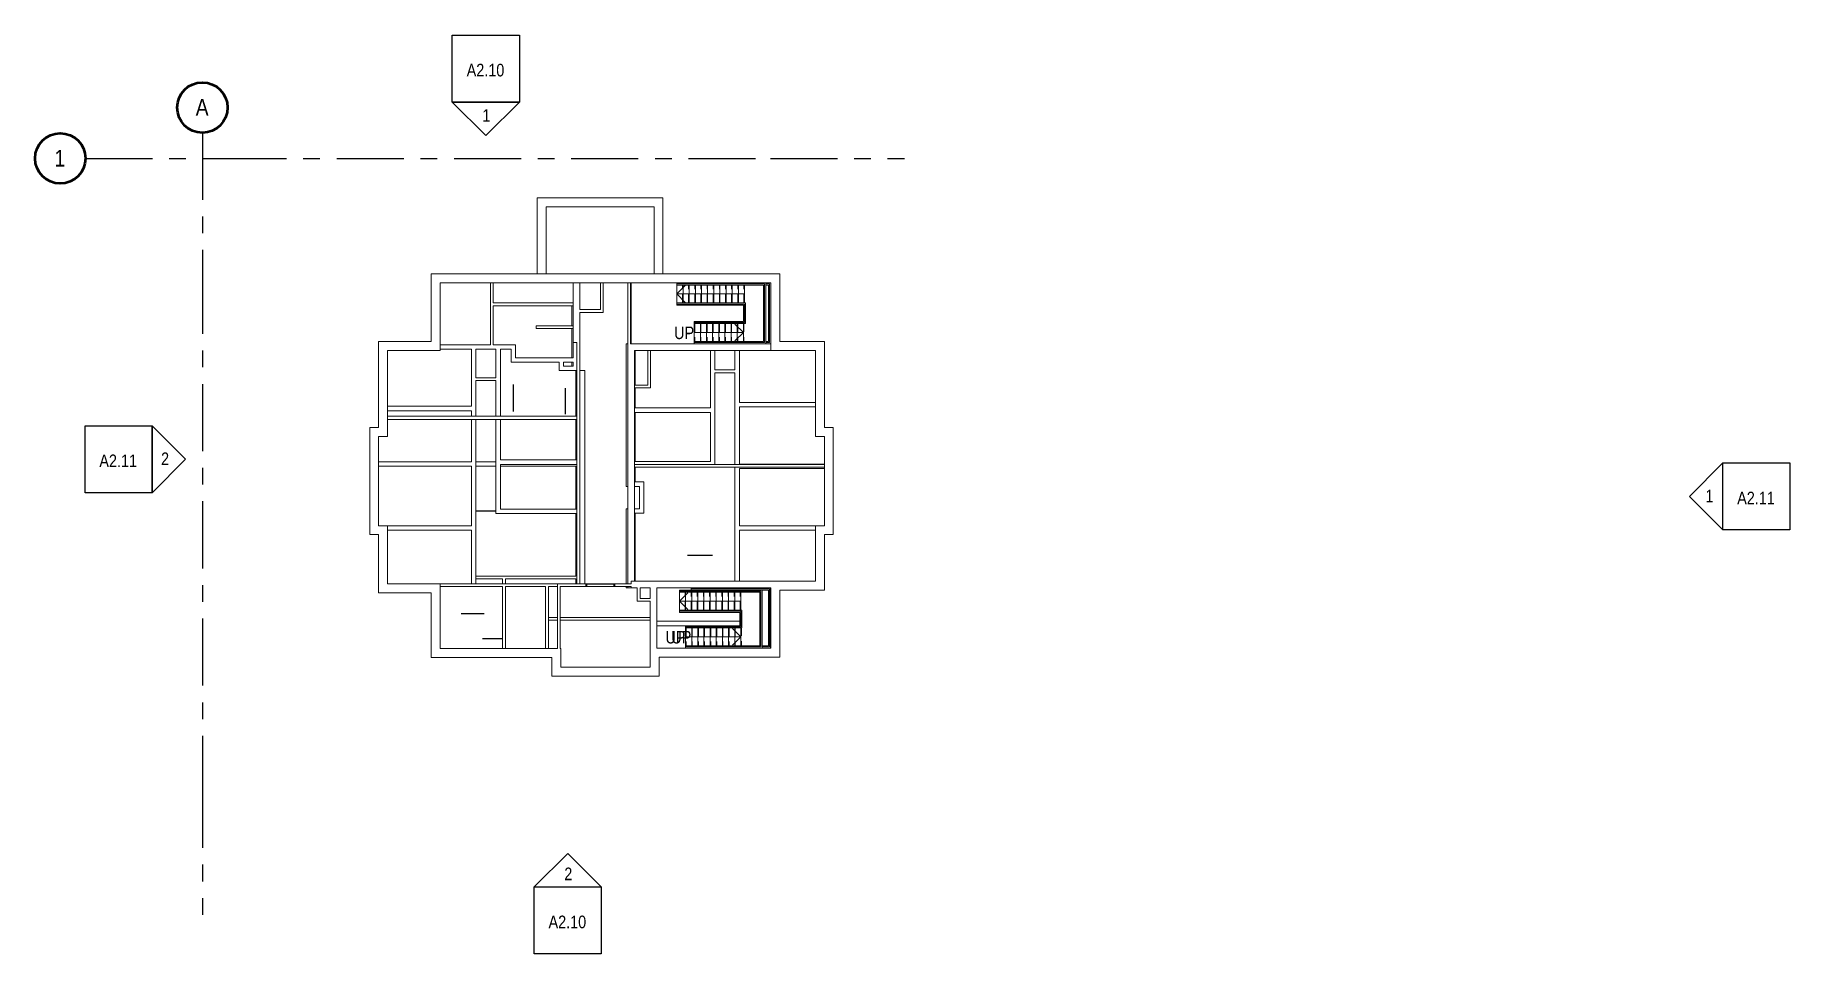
# Model space of a CAD drawing. Header units: inches. Extents: x -1473 to 1668, y -154 to 1491.
import ezdxf

# ---------------------------------------------------------------- set-up
doc = ezdxf.new("R2010")
doc.units = ezdxf.units.IN
doc.header["$MEASUREMENT"] = 0
doc.linetypes.add('Grid Line', pattern=[210, 120, -30, 30, -30])
doc.linetypes.add('Overhead', pattern=[24.375, 15, -9.375])
for name, color, linetype, lineweight in [('A-AREA', 32, 'Continuous', 25), ('A-FLOR-HRAL', 11, 'Continuous', 9), ('A-GLAZ-CWMG', 51, 'Continuous', 9), ('A-WALL', 113, 'Continuous', 9), ('G-ANNO-SYMB', 111, 'Continuous', 9), ('I-WALL', 2, 'Continuous', 9), ('S-GRID', 1, 'Continuous', 9), ('S-GRID-IDEN', 1, 'Continuous', 50), ('S-STRS', 31, 'Continuous', 9), ('S-STRS-ANNO', 31, 'Continuous', 9), ('S-STRS-IDEN', 31, 'Continuous', 9)]:
    doc.layers.add(name, color=color, linetype=linetype, lineweight=lineweight)
doc.styles.add('Arial Narrow', font='ARIALN.TTF', dxfattribs={"height": 22.5})
doc.styles.add('Arial Narrow_1', font='ARIALN.TTF', dxfattribs={"height": 30})

# ---------------------------------------------------------------- blocks, each defined once
blk = doc.blocks.new('Railing - Railing-5168331-SITE PLAN')
at = {"layer": 'A-FLOR-HRAL'}
for p, q in [((-158.3, 1045.2), (-165.3, 1045.2)), ((-160.3, 1043.2), (-165.3, 1043.2)), ((-160.3, 942.2), (-160.3, 1043.2)), ((-158.3, 940.2), (-158.3, 1045.2)), ((-165.3, 942.2), (-160.3, 942.2)), ((-165.3, 940.2), (-158.3, 940.2))]:
    blk.add_line(p, q, dxfattribs=at)
blk = doc.blocks.new('Railing - Railing-5169128-SITE PLAN')
at = {"layer": 'A-FLOR-HRAL'}
for p, q in [((-298.5, 497.2), (-298.5, 499.2)), ((-210.5, 499.2), (-298.5, 499.2)), ((-158.5, 499.2), (-210.5, 499.2)), ((-160.5, 497.2), (-171.8, 497.2)), ((-160.5, 397.2), (-160.5, 497.2)), ((-158.5, 395.2), (-158.5, 499.2)), ((-171.8, 397.2), (-160.5, 397.2)), ((-171.8, 395.2), (-158.5, 395.2))]:
    blk.add_line(p, q, dxfattribs=at)
blk = doc.blocks.new('Railing - Railing-5170913-SITE PLAN')
at = {"layer": 'A-FLOR-HRAL'}
for p, q in [((-319.8, 493.2), (-319.8, 495.2)), ((-209.8, 495.2), (-319.8, 495.2)), ((-209.8, 493.2), (-319.8, 493.2)), ((-173.8, 495.2), (-209.8, 495.2)), ((-175.8, 493.2), (-209.8, 493.2)), ((-175.8, 397.2), (-175.8, 493.2)), ((-173.8, 395.2), (-173.8, 495.2)), ((-308.8, 397.2), (-209.8, 397.2)), ((-308.8, 395.2), (-308.8, 397.2)), ((-308.8, 395.2), (-209.8, 395.2)), ((-209.8, 397.2), (-175.8, 397.2)), ((-209.8, 395.2), (-173.8, 395.2))]:
    blk.add_line(p, q, dxfattribs=at)
blk = doc.blocks.new('Railing - Railing-5170917-SITE PLAN')
at = {"layer": 'A-FLOR-HRAL'}
for p, q in [((-319.8, 459.2), (-319.8, 461.2)), ((-207.8, 461.2), (-319.8, 461.2)), ((-209.8, 459.2), (-319.8, 459.2)), ((-209.8, 431.2), (-209.8, 459.2)), ((-207.8, 429.2), (-207.8, 461.2)), ((-308.8, 431.2), (-209.8, 431.2)), ((-308.8, 429.2), (-308.8, 431.2)), ((-308.8, 429.2), (-209.8, 429.2)), ((-209.8, 429.2), (-207.8, 429.2))]:
    blk.add_line(p, q, dxfattribs=at)
blk = doc.blocks.new('Rectangular Mullion - 4 1_2_ x 2_ Rectangular_CE_-5171078-SITE PLAN')
at = {"layer": 'A-GLAZ-CWMG'}
for p, q in [((-485.3, 503.4), (-485.3, 507.9)), ((-485.3, 507.9), (-437.3, 507.9)), ((-437.3, 503.4), (-485.3, 503.4)), ((-437.3, 507.9), (-437.3, 503.4))]:
    blk.add_line(p, q, dxfattribs=at)
blk = doc.blocks.new('Rectangular Mullion - 4 1_2_ x 2_ Rectangular_CE_-5171081-SITE PLAN')
at = {"layer": 'A-GLAZ-CWMG'}
for p, q in [((-2, -2.25), (-2, 2.25)), ((-2, 2.25), (0, 2.25)), ((0, 2.25), (0, -2.25)), ((0, -2.25), (-2, -2.25))]:
    blk.add_line(p, q, dxfattribs=at)
blk = doc.blocks.new('Rectangular Mullion - 4 1_2_ x 2_ Rectangular_CE_-5171082-SITE PLAN')
at = {"layer": 'A-GLAZ-CWMG'}
for p, q in [((0, 2.25), (-2, 2.25)), ((-2, 2.25), (-2, -2.25)), ((0, -2.25), (0, 2.25)), ((-2, -2.25), (0, -2.25))]:
    blk.add_line(p, q, dxfattribs=at)
blk = doc.blocks.new('Railing - Railing-5175240-SITE PLAN')
at = {"layer": 'A-FLOR-HRAL'}
for p, q in [((-324.3, 1043.2), (-324.3, 1045.2)), ((-203.3, 1045.2), (-324.3, 1045.2)), ((-203.3, 1043.2), (-324.3, 1043.2)), ((-167.3, 1045.2), (-203.3, 1045.2)), ((-169.3, 1043.2), (-203.3, 1043.2)), ((-169.3, 942.2), (-169.3, 1043.2)), ((-167.3, 940.2), (-167.3, 1045.2)), ((-293.3, 942.2), (-205.3, 942.2)), ((-293.3, 940.2), (-293.3, 942.2)), ((-293.3, 940.2), (-205.3, 940.2)), ((-205.3, 942.2), (-169.3, 942.2)), ((-205.3, 940.2), (-167.3, 940.2))]:
    blk.add_line(p, q, dxfattribs=at)
blk = doc.blocks.new('Railing - Railing-5175244-SITE PLAN')
at = {"layer": 'A-FLOR-HRAL'}
for p, q in [((-324.3, 1009.2), (-324.3, 1011.2)), ((-201.3, 1011.2), (-324.3, 1011.2)), ((-203.3, 1009.2), (-324.3, 1009.2)), ((-203.3, 976.2), (-203.3, 1009.2)), ((-201.3, 974.2), (-201.3, 1011.2)), ((-293.3, 976.2), (-205.3, 976.2)), ((-293.3, 974.2), (-293.3, 976.2)), ((-293.3, 974.2), (-205.3, 974.2)), ((-205.3, 976.2), (-203.3, 976.2)), ((-205.3, 974.2), (-201.3, 974.2))]:
    blk.add_line(p, q, dxfattribs=at)
blk = doc.blocks.new('Elevation - Detail Number_CE_-134675-SITE PLAN')
at = {"layer": 'G-ANNO-SYMB', "lineweight": 25}
for p, q in [((-0.25, -0.25), (-0.25, 0.25)), ((-0.25, 0.25), (0.25, 0.25)), ((0.25, 0.25), (0.25, -0.25)), ((0.25, -0.25), (-0.25, -0.25))]:
    blk.add_line(p, q, dxfattribs=at)
blk = doc.blocks.new('Elevation - Detail Number_CE_-46063-SITE PLAN')
at = {"layer": 'G-ANNO-SYMB', "lineweight": 25}
for p, q in [((0, 0.25), (-0.25, 0)), ((0.25, 0), (0, 0.25)), ((-0.25, 0), (0.25, 0))]:
    blk.add_line(p, q, dxfattribs=at)
blk = doc.blocks.new('Grid - Grid Head-Circle_CE_-46466-SITE PLAN')
at = {"layer": 'S-GRID-IDEN'}
blk.add_circle((0, 0), 0.188, dxfattribs=at)

msp = doc.modelspace()

# ---------------------------------------------------------------- linework, layer by layer
at = {"layer": 'A-AREA'}
for p, q in [((-617, 816.8), (-617, 865.3)), ((-523.5, 812.3), (-523.5, 858.3)), ((-648.3, 638.2), (-684.3, 638.2)), ((-305.5, 559.3), (-260.5, 559.3)), ((-669.5, 454.3), (-710.5, 454.3)), ((-672.5, 410.3), (-636.3, 410.3))]:
    msp.add_line(p, q, dxfattribs=at)
at = {"layer": 'A-WALL'}
for p, q in [((-574.3, 1063.2), (-574.3, 1199.2)), ((-574.3, 1199.2), (-349.3, 1199.2)), ((-349.3, 1199.2), (-349.3, 1063.2)), ((-558.3, 1183.2), (-558.3, 1063.2)), ((-365.3, 1183.2), (-558.3, 1183.2)), ((-365.3, 1063.2), (-365.3, 1183.2)), ((-764.3, 1063.2), (-140.3, 1063.2)), ((-764.3, 942.2), (-764.3, 1063.2)), ((-156.3, 1047.2), (-748.3, 1047.2)), ((-748.3, 1047.2), (-748.3, 926.2)), ((-510.3, 913.2), (-510.3, 1047.2)), ((-498.3, 1047.2), (-498.3, 999.2)), ((-156.3, 926.2), (-156.3, 1047.2)), ((-140.3, 1063.2), (-140.3, 942.2)), ((-512.3, 970.2), (-512.3, 1006.2)), ((-498.3, 994.2), (-498.3, 940.2)), ((-512.3, 913.2), (-512.3, 965.2)), ((-858.3, 788.3), (-858.3, 942.2)), ((-858.3, 942.2), (-764.3, 942.2)), ((-748.3, 926.2), (-842.3, 926.2)), ((-842.3, 772.3), (-842.3, 926.2)), ((-748.3, 936.2), (-658.3, 936.2)), ((-692.3, 928.2), (-748.3, 928.2)), ((-692.3, 826.2), (-692.3, 928.2)), ((-648.3, 928.2), (-684.3, 928.2)), ((-684.3, 928.2), (-684.3, 877.2)), ((-653.3, 936.2), (-613.3, 936.2)), ((-648.3, 877.2), (-648.3, 928.2)), ((-621.3, 928.2), (-640.3, 928.2)), ((-640.3, 928.2), (-640.3, 808.2)), ((-621.3, 905.2), (-621.3, 928.2)), ((-613.3, 936.2), (-613.3, 913.2)), ((-613.3, 913.2), (-510.3, 913.2)), ((-503.3, 940.2), (-510.3, 940.2)), ((-415.3, 682.8), (-415.3, 938.2)), ((-412.3, 938.2), (-415.3, 938.2)), ((-412.3, 508.2), (-412.3, 938.2)), ((-407.3, 938.2), (-156.3, 938.2)), ((-76.3, 926.2), (-400.3, 926.2)), ((-400.3, 926.2), (-400.3, 513.2)), ((-399.3, 926.2), (-399.3, 864.2)), ((-264.3, 823.2), (-264.3, 926.2)), ((-256.3, 926.2), (-256.3, 891.2)), ((-220.3, 891.2), (-220.3, 926.2)), ((-212.3, 926.2), (-212.3, 833.2)), ((-140.3, 942.2), (-60.3, 942.2)), ((-76.3, 772.3), (-76.3, 926.2)), ((-60.3, 942.2), (-60.3, 788.3)), ((-535.3, 905.2), (-621.3, 905.2)), ((-535.3, 890.2), (-535.3, 905.2)), ((-503.3, 890.2), (-535.3, 890.2)), ((-510.3, 905.2), (-527.3, 905.2)), ((-527.3, 905.2), (-527.3, 898.2)), ((-527.3, 898.2), (-510.3, 898.2)), ((-512.3, 898.2), (-512.3, 905.2)), ((-510.3, 898.2), (-510.3, 905.2)), ((-505.3, 808.2), (-505.3, 890.2)), ((-489.3, 890.2), (-498.3, 890.2)), ((-489.3, 890.2), (-489.3, 508.2)), ((-256.3, 886.2), (-256.3, 722.2)), ((-220.3, 722.2), (-220.3, 886.2)), ((-684.3, 872.2), (-684.3, 808.2)), ((-648.3, 808.2), (-648.3, 872.2)), ((-399.3, 859.2), (-399.3, 823.2)), ((-842.3, 826.2), (-692.3, 826.2)), ((-692.3, 818.2), (-842.3, 818.2)), ((-692.3, 808.2), (-692.3, 818.2)), ((-399.3, 823.2), (-264.3, 823.2)), ((-212.3, 833.2), (-76.3, 833.2)), ((-212.3, 825.2), (-212.3, 722.8)), ((-76.3, 825.2), (-212.3, 825.2)), ((-874.3, 788.3), (-858.3, 788.3)), ((-874.3, 788.3), (-874.3, 596.3)), ((-842.3, 808.2), (-503.3, 808.2)), ((-503.3, 802.2), (-842.3, 802.2)), ((-692.3, 726.7), (-692.3, 802.2)), ((-684.3, 802.2), (-684.3, 508.2)), ((-648.3, 634.2), (-648.3, 802.2)), ((-640.3, 802.2), (-640.3, 730.2)), ((-505.3, 730.2), (-505.3, 802.2)), ((-399.3, 815.2), (-399.3, 727.2)), ((-264.3, 815.2), (-399.3, 815.2)), ((-264.3, 727.2), (-264.3, 815.2)), ((-60.3, 788.3), (-44.3, 788.3)), ((-44.3, 788.3), (-44.3, 596.3)), ((-858.3, 772.3), (-858.3, 612.3)), ((-842.3, 772.3), (-858.3, 772.3)), ((-60.3, 772.3), (-76.3, 772.3)), ((-60.3, 612.3), (-60.3, 772.3)), ((-858.3, 726.7), (-692.3, 726.7)), ((-684.3, 726.7), (-648.3, 726.7)), ((-640.3, 730.2), (-503.3, 730.2)), ((-399.3, 727.2), (-264.3, 727.2)), ((-212.3, 722.8), (-60.3, 722.8)), ((-692.3, 718.7), (-858.3, 718.7)), ((-692.3, 612.3), (-692.3, 718.7)), ((-648.3, 718.7), (-684.3, 718.7)), ((-640.3, 722.2), (-640.3, 642.2)), ((-503.3, 722.2), (-640.3, 722.2)), ((-505.3, 718.7), (-640.3, 718.7)), ((-505.3, 642.2), (-505.3, 718.7)), ((-399.3, 717.2), (-399.3, 690.8)), ((-220.3, 513.2), (-220.3, 717.2)), ((-212.3, 714.8), (-212.3, 612.3)), ((-60.3, 714.8), (-212.3, 714.8)), ((-412.3, 682.8), (-415.3, 682.8)), ((-391.3, 682.8), (-400.3, 682.8)), ((-399.3, 690.8), (-383.3, 690.8)), ((-391.3, 642.8), (-391.3, 682.8)), ((-383.3, 690.8), (-383.3, 634.8)), ((-503.3, 634.2), (-648.3, 634.2)), ((-640.3, 642.2), (-503.3, 642.2)), ((-505.3, 522.2), (-505.3, 634.2)), ((-415.3, 642.8), (-412.3, 642.8)), ((-415.3, 508.2), (-415.3, 642.8)), ((-400.3, 642.8), (-391.3, 642.8)), ((-383.3, 634.8), (-399.3, 634.8)), ((-399.3, 634.8), (-399.3, 513.2)), ((-858.3, 612.3), (-692.3, 612.3)), ((-842.3, 612.3), (-842.3, 508.2)), ((-692.3, 604.3), (-842.3, 604.3)), ((-692.3, 508.2), (-692.3, 604.3)), ((-212.3, 612.3), (-60.3, 612.3)), ((-212.3, 604.3), (-212.3, 513.2)), ((-76.3, 604.3), (-212.3, 604.3)), ((-76.3, 513.2), (-76.3, 612.3)), ((-858.3, 596.3), (-874.3, 596.3)), ((-858.3, 492.2), (-858.3, 596.3)), ((-60.3, 596.3), (-60.3, 497.2)), ((-44.3, 596.3), (-60.3, 596.3)), ((-842.3, 508.2), (-748.3, 508.2)), ((-748.3, 508.2), (-748.3, 392.2)), ((-505.3, 508.2), (-505.3, 517.2)), ((-415.3, 501.2), (-415.3, 503.2)), ((-412.3, 503.2), (-412.3, 501.2)), ((-406.3, 513.2), (-76.3, 513.2)), ((-406.3, 513.2), (-406.3, 508.2)), ((-406.3, 503.2), (-406.3, 501.2)), ((-764.3, 492.2), (-858.3, 492.2)), ((-764.3, 376.2), (-764.3, 492.2)), ((-395.3, 501.2), (-415.3, 501.2)), ((-372.3, 501.2), (-390.3, 501.2)), ((-372.3, 482.2), (-372.3, 501.2)), ((-372.3, 359.2), (-372.3, 477.2)), ((-360.3, 501.2), (-360.3, 393.2)), ((-156.3, 501.2), (-360.3, 501.2)), ((-156.3, 393.2), (-156.3, 501.2)), ((-60.3, 497.2), (-140.3, 497.2)), ((-140.3, 497.2), (-140.3, 377.2)), ((-360.3, 441.2), (-211.8, 441.2)), ((-308.8, 433.2), (-360.3, 433.2)), ((-748.3, 392.2), (-538.3, 392.2)), ((-532.3, 392.2), (-533.3, 392.2)), ((-532.3, 392.2), (-532.3, 359.2)), ((-360.3, 393.2), (-156.3, 393.2)), ((-140.3, 377.2), (-356.3, 377.2)), ((-356.3, 377.2), (-356.3, 343.2)), ((-548.3, 376.2), (-764.3, 376.2)), ((-548.3, 343.2), (-548.3, 376.2)), ((-532.3, 359.2), (-372.3, 359.2)), ((-356.3, 343.2), (-548.3, 343.2))]:
    msp.add_line(p, q, dxfattribs=at)
at = {"layer": 'I-WALL'}
for p, q in [((-658.3, 936.2), (-658.3, 1047.2)), ((-653.3, 1047.2), (-653.3, 1011.2)), ((-461.3, 999.2), (-461.3, 1047.2)), ((-456.3, 1047.2), (-456.3, 994.2)), ((-412.3, 938.2), (-412.3, 1047.2)), ((-407.3, 1047.2), (-407.3, 938.2)), ((-406.3, 1047.2), (-406.3, 938.2)), ((-653.3, 1011.2), (-510.3, 1011.2)), ((-653.3, 1006.2), (-653.3, 936.2)), ((-510.3, 1006.2), (-653.3, 1006.2)), ((-498.3, 999.2), (-461.3, 999.2)), ((-456.3, 994.2), (-498.3, 994.2)), ((-576.3, 970.2), (-510.3, 970.2)), ((-576.3, 965.2), (-576.3, 970.2)), ((-510.3, 965.2), (-576.3, 965.2)), ((-503.3, 508.2), (-503.3, 940.2)), ((-498.3, 940.2), (-498.3, 508.2)), ((-376.3, 864.2), (-376.3, 926.2)), ((-371.3, 926.2), (-371.3, 859.2)), ((-256.3, 891.2), (-220.3, 891.2)), ((-220.3, 886.2), (-256.3, 886.2)), ((-684.3, 877.2), (-648.3, 877.2)), ((-648.3, 872.2), (-684.3, 872.2)), ((-400.3, 864.2), (-376.3, 864.2)), ((-371.3, 859.2), (-400.3, 859.2)), ((-400.3, 722.2), (-60.3, 722.2)), ((-60.3, 717.2), (-400.3, 717.2)), ((-748.3, 508.2), (-406.3, 508.2)), ((-636.3, 503.2), (-748.3, 503.2)), ((-684.3, 522.2), (-505.3, 522.2)), ((-636.3, 517.2), (-684.3, 517.2)), ((-636.3, 508.2), (-636.3, 517.2)), ((-636.3, 392.2), (-636.3, 503.2)), ((-631.3, 517.2), (-631.3, 508.2)), ((-505.3, 517.2), (-631.3, 517.2)), ((-559.3, 503.2), (-631.3, 503.2)), ((-631.3, 503.2), (-631.3, 392.2)), ((-559.3, 392.2), (-559.3, 503.2)), ((-538.3, 503.2), (-554.3, 503.2)), ((-554.3, 503.2), (-554.3, 392.2)), ((-538.3, 392.2), (-538.3, 508.2)), ((-406.3, 503.2), (-533.3, 503.2)), ((-533.3, 503.2), (-533.3, 392.2)), ((-487.3, 503.2), (-487.3, 508.2)), ((-435.3, 508.2), (-435.3, 503.2)), ((-395.3, 477.2), (-395.3, 501.2)), ((-372.3, 477.2), (-395.3, 477.2)), ((-390.3, 501.2), (-390.3, 482.2)), ((-390.3, 482.2), (-372.3, 482.2)), ((-554.3, 448.2), (-538.3, 448.2)), ((-538.3, 443.2), (-554.3, 443.2)), ((-533.3, 448.2), (-372.3, 448.2)), ((-372.3, 443.2), (-533.3, 443.2))]:
    msp.add_line(p, q, dxfattribs=at)
at = {"layer": 'S-GRID', "linetype": 'Grid Line', "lineweight": 25}
for p, q in [((-1173.9, 1316), (-1173.9, 1076)), ((-1383.4, 1270), (-1143.4, 1270)), ((-1143.4, 1270), (-157, 1270)), ((-157, 1270), (83, 1270)), ((-1173.9, 1076), (-1173.9, 155.6)), ((-1173.9, 155.6), (-1173.9, -84.4))]:
    msp.add_line(p, q, dxfattribs=at)
at = {"layer": 'S-STRS'}
for p, q in [((-324.3, 1047.2), (-324.3, 1045.2)), ((-324.3, 1011.2), (-324.3, 1043.2)), ((-313.3, 1011.2), (-313.3, 1043.2)), ((-302.3, 1011.2), (-302.3, 1043.2)), ((-291.3, 1011.2), (-291.3, 1043.2)), ((-280.3, 1011.2), (-280.3, 1043.2)), ((-269.3, 1011.2), (-269.3, 1043.2)), ((-258.3, 1011.2), (-258.3, 1043.2)), ((-247.3, 1011.2), (-247.3, 1043.2)), ((-236.3, 1011.2), (-236.3, 1043.2)), ((-225.3, 1011.2), (-225.3, 1043.2)), ((-214.3, 1011.2), (-214.3, 1043.2)), ((-203.3, 1011.2), (-203.3, 1043.2)), ((-165.3, 938.2), (-165.3, 1047.2)), ((-324.3, 1009.2), (-324.3, 1007.2)), ((-205.3, 1007.2), (-324.3, 1007.2)), ((-205.3, 1007.2), (-205.3, 978.2)), ((-293.3, 978.2), (-293.3, 976.2)), ((-293.3, 978.2), (-205.3, 978.2)), ((-293.3, 974.2), (-293.3, 942.2)), ((-282.3, 974.2), (-282.3, 942.2)), ((-271.3, 974.2), (-271.3, 942.2)), ((-260.3, 974.2), (-260.3, 942.2)), ((-249.3, 974.2), (-249.3, 942.2)), ((-238.3, 974.2), (-238.3, 942.2)), ((-227.3, 974.2), (-227.3, 942.2)), ((-216.3, 974.2), (-216.3, 942.2)), ((-205.3, 974.2), (-205.3, 942.2)), ((-293.3, 940.2), (-293.3, 938.2)), ((-319.8, 497.2), (-319.8, 495.2)), ((-201.2, 497.2), (-319.8, 497.2)), ((-319.8, 461.2), (-319.8, 493.2)), ((-308.8, 461.2), (-308.8, 493.2)), ((-298.5, 501.2), (-298.5, 499.2)), ((-297.8, 461.2), (-297.8, 493.2)), ((-286.8, 461.2), (-286.8, 493.2)), ((-275.8, 461.2), (-275.8, 493.2)), ((-264.8, 461.2), (-264.8, 493.2)), ((-253.8, 461.2), (-253.8, 493.2)), ((-242.8, 461.2), (-242.8, 493.2)), ((-231.8, 461.2), (-231.8, 493.2)), ((-220.8, 461.2), (-220.8, 493.2)), ((-209.8, 461.2), (-209.8, 493.2)), ((-171.8, 497.2), (-201.2, 497.2)), ((-171.8, 393.2), (-171.8, 497.2)), ((-156.5, 393.2), (-156.5, 501.2)), ((-319.8, 459.2), (-319.8, 457.2)), ((-211.8, 457.2), (-319.8, 457.2)), ((-211.8, 457.2), (-211.8, 433.2)), ((-308.8, 433.2), (-308.8, 431.2)), ((-308.8, 433.2), (-211.8, 433.2)), ((-308.8, 429.2), (-308.8, 397.2)), ((-297.8, 429.2), (-297.8, 397.2)), ((-286.8, 429.2), (-286.8, 397.2)), ((-275.8, 429.2), (-275.8, 397.2)), ((-264.8, 429.2), (-264.8, 397.2)), ((-253.8, 429.2), (-253.8, 397.2)), ((-242.8, 429.2), (-242.8, 397.2)), ((-231.8, 429.2), (-231.8, 397.2)), ((-220.8, 429.2), (-220.8, 397.2)), ((-209.8, 429.2), (-209.8, 397.2)), ((-308.8, 395.2), (-308.8, 393.2))]:
    msp.add_line(p, q, dxfattribs=at)
at = {"layer": 'S-STRS', "linetype": 'Overhead'}
for p, q in [((-314.3, 1011.2), (-314.3, 1043.2)), ((-303.3, 1011.2), (-303.3, 1043.2)), ((-292.3, 1011.2), (-292.3, 1043.2)), ((-281.3, 1011.2), (-281.3, 1043.2)), ((-270.3, 1011.2), (-270.3, 1043.2)), ((-259.3, 1011.2), (-259.3, 1043.2)), ((-248.3, 1011.2), (-248.3, 1043.2)), ((-237.3, 1011.2), (-237.3, 1043.2)), ((-226.3, 1011.2), (-226.3, 1043.2)), ((-215.3, 1011.2), (-215.3, 1043.2)), ((-204.3, 1011.2), (-204.3, 1043.2)), ((-292.3, 974.2), (-292.3, 942.2)), ((-281.3, 974.2), (-281.3, 942.2)), ((-270.3, 974.2), (-270.3, 942.2)), ((-259.3, 974.2), (-259.3, 942.2)), ((-248.3, 974.2), (-248.3, 942.2)), ((-237.3, 974.2), (-237.3, 942.2)), ((-226.3, 974.2), (-226.3, 942.2)), ((-215.3, 974.2), (-215.3, 942.2)), ((-204.3, 974.2), (-204.3, 942.2)), ((-309.8, 461.2), (-309.8, 493.2)), ((-298.8, 461.2), (-298.8, 493.2)), ((-287.8, 461.2), (-287.8, 493.2)), ((-276.8, 461.2), (-276.8, 493.2)), ((-265.8, 461.2), (-265.8, 493.2)), ((-254.8, 461.2), (-254.8, 493.2)), ((-243.8, 461.2), (-243.8, 493.2)), ((-232.8, 461.2), (-232.8, 493.2)), ((-221.8, 461.2), (-221.8, 493.2)), ((-210.8, 461.2), (-210.8, 493.2)), ((-307.8, 429.2), (-307.8, 397.2)), ((-296.8, 429.2), (-296.8, 397.2)), ((-285.8, 429.2), (-285.8, 397.2)), ((-274.8, 429.2), (-274.8, 397.2)), ((-263.8, 429.2), (-263.8, 397.2)), ((-252.8, 429.2), (-252.8, 397.2)), ((-241.8, 429.2), (-241.8, 397.2)), ((-230.8, 429.2), (-230.8, 397.2)), ((-219.8, 429.2), (-219.8, 397.2)), ((-208.8, 430.2), (-208.8, 397.2))]:
    msp.add_line(p, q, dxfattribs=at)
at = {"layer": 'S-STRS-ANNO'}
for p, q in [((-324.3, 1027.2), (-309.3, 1042.2)), ((-313.3, 1027.2), (-324.3, 1027.2)), ((-324.3, 1027.2), (-309.3, 1012.2)), ((-302.3, 1027.2), (-313.3, 1027.2)), ((-291.3, 1027.2), (-302.3, 1027.2)), ((-280.3, 1027.2), (-291.3, 1027.2)), ((-269.3, 1027.2), (-280.3, 1027.2)), ((-258.3, 1027.2), (-269.3, 1027.2)), ((-247.3, 1027.2), (-258.3, 1027.2)), ((-236.3, 1027.2), (-247.3, 1027.2)), ((-225.3, 1027.2), (-236.3, 1027.2)), ((-214.3, 1027.2), (-225.3, 1027.2)), ((-203.3, 1027.2), (-214.3, 1027.2)), ((-293.3, 958.2), (-282.3, 958.2)), ((-282.3, 958.2), (-271.3, 958.2)), ((-271.3, 958.2), (-260.3, 958.2)), ((-260.3, 958.2), (-249.3, 958.2)), ((-249.3, 958.2), (-238.3, 958.2)), ((-238.3, 958.2), (-227.3, 958.2)), ((-227.3, 958.2), (-216.3, 958.2)), ((-205.3, 958.2), (-220.3, 973.2)), ((-205.3, 958.2), (-220.3, 943.2)), ((-216.3, 958.2), (-205.3, 958.2)), ((-319.8, 477.2), (-304.8, 492.2)), ((-308.8, 477.2), (-319.8, 477.2)), ((-319.8, 477.2), (-304.8, 462.2)), ((-297.8, 477.2), (-308.8, 477.2)), ((-286.8, 477.2), (-297.8, 477.2)), ((-275.8, 477.2), (-286.8, 477.2)), ((-264.8, 477.2), (-275.8, 477.2)), ((-253.8, 477.2), (-264.8, 477.2)), ((-242.8, 477.2), (-253.8, 477.2)), ((-231.8, 477.2), (-242.8, 477.2)), ((-220.8, 477.2), (-231.8, 477.2)), ((-209.8, 477.2), (-220.8, 477.2)), ((-308.8, 413.2), (-297.8, 413.2)), ((-297.8, 413.2), (-286.8, 413.2)), ((-286.8, 413.2), (-275.8, 413.2)), ((-275.8, 413.2), (-264.8, 413.2)), ((-264.8, 413.2), (-253.8, 413.2)), ((-253.8, 413.2), (-242.8, 413.2)), ((-242.8, 413.2), (-231.8, 413.2)), ((-231.8, 413.2), (-220.8, 413.2)), ((-209.8, 413.2), (-224.8, 428.2)), ((-209.8, 413.2), (-224.8, 398.2)), ((-220.8, 413.2), (-209.8, 413.2))]:
    msp.add_line(p, q, dxfattribs=at)

# ---------------------------------------------------------------- block references
at = {"layer": 'A-FLOR-HRAL'}
for name in ['Railing - Railing-5175240-SITE PLAN', 'Railing - Railing-5168331-SITE PLAN', 'Railing - Railing-5175244-SITE PLAN', 'Railing - Railing-5170913-SITE PLAN', 'Railing - Railing-5169128-SITE PLAN', 'Railing - Railing-5170917-SITE PLAN']:
    msp.add_blockref(name, (0, 0), dxfattribs=at)
at = {"layer": 'A-GLAZ-CWMG', "rotation": 180}
msp.add_blockref('Rectangular Mullion - 4 1_2_ x 2_ Rectangular_CE_-5171082-SITE PLAN', (-487.3, 505.7), dxfattribs=at)
at = {"layer": 'A-GLAZ-CWMG'}
msp.add_blockref('Rectangular Mullion - 4 1_2_ x 2_ Rectangular_CE_-5171078-SITE PLAN', (0, 0), dxfattribs=at)
at = {"layer": 'A-GLAZ-CWMG', "extrusion": (0, 0, -1), "rotation": 180}
msp.add_blockref('Rectangular Mullion - 4 1_2_ x 2_ Rectangular_CE_-5171081-SITE PLAN', (435.3, 505.7), dxfattribs=at)
at = {"layer": 'G-ANNO-SYMB', "lineweight": 25, "xscale": 239.9999999999998, "yscale": 239.9999999999998, "zscale": 239.9999999999998}
for name, p in [('Elevation - Detail Number_CE_-134675-SITE PLAN', (-666.4, 1430.7)), ('Elevation - Detail Number_CE_-134675-SITE PLAN', (-1324, 731.2)), ('Elevation - Detail Number_CE_-134675-SITE PLAN', (1608.5, 664.7)), ('Elevation - Detail Number_CE_-46063-SITE PLAN', (-519.7, -34.3)), ('Elevation - Detail Number_CE_-134675-SITE PLAN', (-519.7, -94.3))]:
    msp.add_blockref(name, p, dxfattribs=at)
at = {"layer": 'G-ANNO-SYMB', "lineweight": 25, "extrusion": (0, 0, -1), "xscale": 239.9999999999998, "yscale": 239.9999999999998, "zscale": 239.9999999999998, "rotation": 180}
msp.add_blockref('Elevation - Detail Number_CE_-46063-SITE PLAN', (666.4, 1370.7), dxfattribs=at)
at = {"layer": 'G-ANNO-SYMB', "lineweight": 25, "xscale": 239.9999999999998, "yscale": 239.9999999999998, "zscale": 239.9999999999998, "rotation": 89.99999999999991}
msp.add_blockref('Elevation - Detail Number_CE_-46063-SITE PLAN', (1548.5, 664.7), dxfattribs=at)
at = {"layer": 'S-GRID-IDEN', "xscale": 239.9999999999998, "yscale": 239.9999999999998, "zscale": 239.9999999999998}
for p, rotation in [((-1173.9, 1361), 180), ((-1428.4, 1270), 269.9999999999994)]:
    msp.add_blockref('Grid - Grid Head-Circle_CE_-46466-SITE PLAN', p, dxfattribs=dict(at, rotation=rotation))

# ---------------------------------------------------------------- texts
at = {"layer": 'S-STRS-IDEN', "char_height": 22.5, "width": 42.984, "attachment_point": 1, "line_spacing_factor": 0.974696, "style": 'Arial Narrow'}
for insert in [(-329.2, 969), (-329.2, 969), (-344.7, 424), (-344.7, 424), (-334.3, 424)]:
    msp.add_mtext('UP', dxfattribs=dict(at, insert=insert))

# ---------------------------------------------------------------- next in the draw order: texts
at = {"layer": 'G-ANNO-SYMB', "char_height": 22.5, "attachment_point": 1, "style": 'Arial Narrow', "bg_fill": 3, "box_fill_scale": 1.25, "bg_fill_color": 9, "bg_fill_true_color": 13158600, "bg_fill_transparency": 0}
for s, insert, width in [('A2.10', (-700.7, 1439.3), 82.567), ('1', (-672.6, 1358), 17.422), ('A2.11', (-1358.4, 739.7), 82.567), ('1', (1517.3, 676.9), 17.422), ('A2.11', (1574.1, 673.2), 82.567), ('2', (-525.9, 0.2), 17.422), ('A2.10', (-554.1, -85.8), 82.567)]:
    msp.add_mtext(s, dxfattribs=dict(at, insert=insert, width=width))
at = {"layer": 'S-GRID-IDEN', "lineweight": 9, "char_height": 30, "attachment_point": 1, "style": 'Arial Narrow_1', "bg_fill": 3, "box_fill_scale": 1.25, "bg_fill_color": 9, "bg_fill_true_color": 13158600, "bg_fill_transparency": 0}
for s, insert, width in [('A', (-1185.8, 1376.6), 28.027), ('1', (-1438.7, 1285.3), 23.482)]:
    msp.add_mtext(s, dxfattribs=dict(at, insert=insert, width=width))

# ---------------------------------------------------------------- next in the draw order: block references
at = {"layer": 'G-ANNO-SYMB', "lineweight": 25, "extrusion": (0, 0, -1), "xscale": 239.9999999999998, "yscale": 239.9999999999998, "zscale": 239.9999999999998, "rotation": 90.00000000000055}
msp.add_blockref('Elevation - Detail Number_CE_-46063-SITE PLAN', (1264, 731.2), dxfattribs=at)

# ---------------------------------------------------------------- next in the draw order: texts
at = {"layer": 'G-ANNO-SYMB', "insert": (-1247.9, 743.4), "char_height": 22.5, "width": 17.422, "attachment_point": 1, "style": 'Arial Narrow', "bg_fill": 3, "box_fill_scale": 1.25, "bg_fill_color": 9, "bg_fill_true_color": 13158600, "bg_fill_transparency": 0}
msp.add_mtext('2', dxfattribs=at)

doc.saveas('drawing.dxf')
